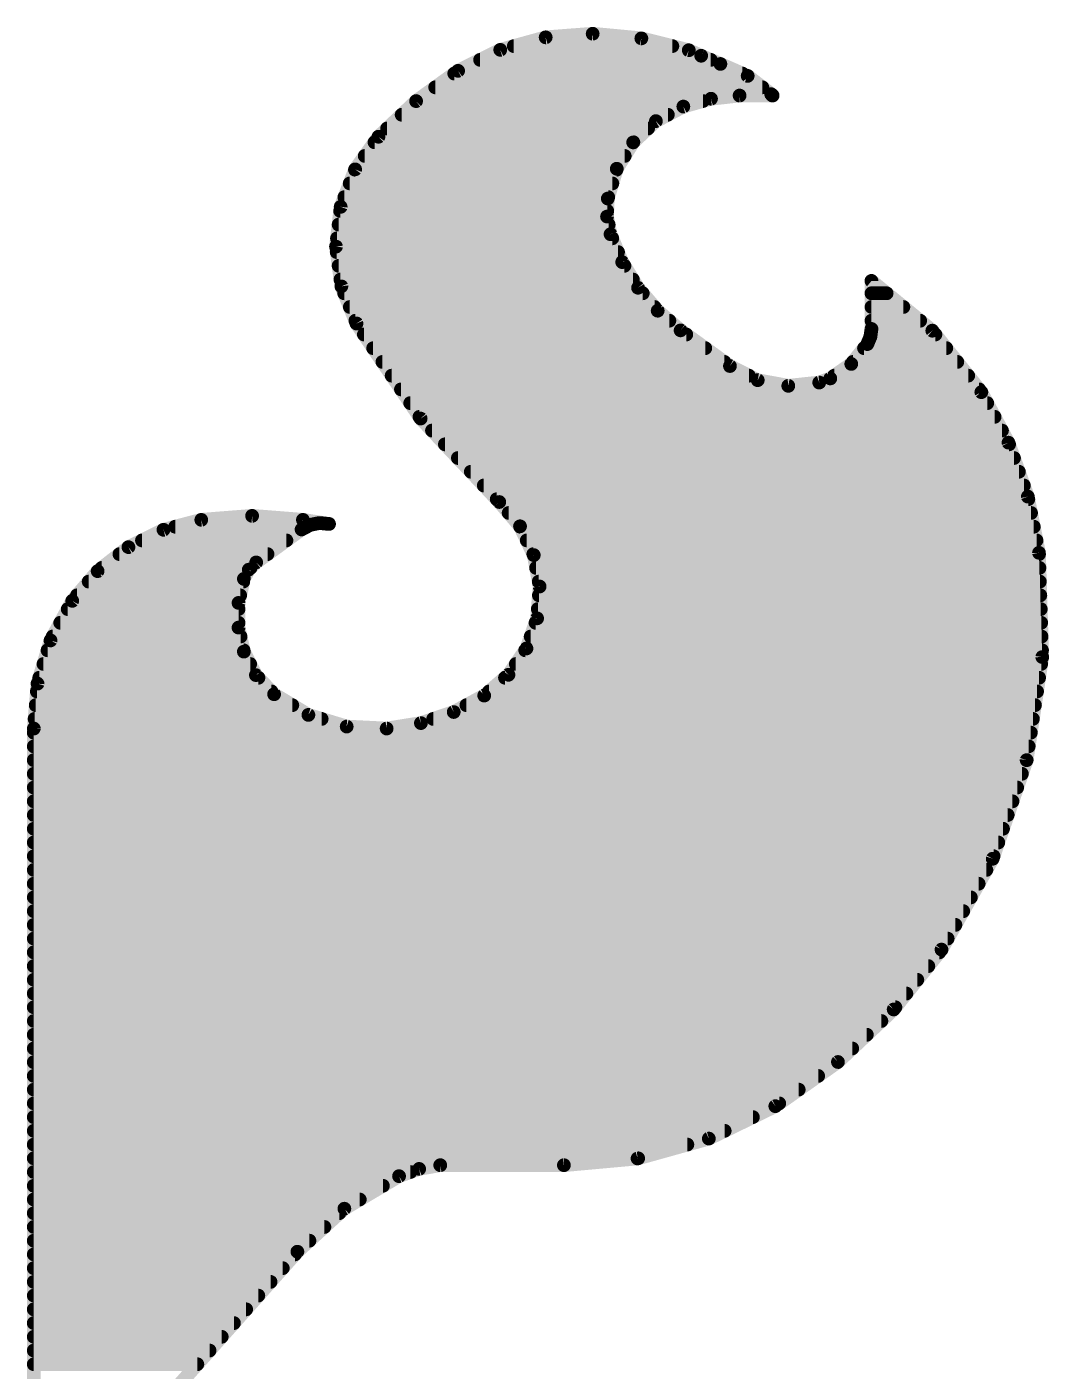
# Model space of a CAD drawing. Extents: x -20 to 87, y -15 to 38.
# Drawn here: x 14.717 to 16.607, y 5.042 to 7.529 of the extents above; entities that cross this region are included whole.
import ezdxf

# ---------------------------------------------------------------- set-up
doc = ezdxf.new("R2010")
doc.units = 0
doc.layers.add('21', color=41, linetype='CONTINUOUS')

msp = doc.modelspace()

# ---------------------------------------------------------------- linework, layer by layer
at = {"layer": '21', "const_width": 0.0254}
for points in [[(15.6763, 7.5093), (15.5923, 7.4861)], [(15.7632, 7.5159), (15.6763, 7.5093)], [(15.8533, 7.5074), (15.7632, 7.5159)], [(15.941, 7.4854), (15.8533, 7.5074)], [(15.5923, 7.4861), (15.5143, 7.4473)], [(15.6173, 7.493), (15.9106, 7.493)], [(15.9639, 7.4752), (15.941, 7.4854)], [(15.9995, 7.46), (15.9639, 7.4752)], [(15.5143, 7.4473), (15.4366, 7.3913)], [(15.5551, 7.4676), (15.9817, 7.4676)], [(16.0499, 7.4379), (15.9995, 7.46)], [(15.5072, 7.4422), (16.0401, 7.4422)], [(16.0934, 7.4041), (16.0499, 7.4379)], [(15.472, 7.4168), (16.0771, 7.4168)], [(15.9821, 7.3957), (16.035, 7.4016)], [(16.035, 7.4016), (16.096, 7.4016)], [(16.0959, 7.4016), (16.0934, 7.4041)], [(16.096, 7.4016), (16.0959, 7.4016)], [(15.4366, 7.3913), (15.367, 7.3254)], [(15.4368, 7.3914), (15.967, 7.3914)], [(15.8801, 7.3542), (15.9309, 7.3812)], [(15.9309, 7.3812), (15.9821, 7.3957)], [(15.4099, 7.366), (15.9023, 7.366)], [(15.8381, 7.315), (15.8801, 7.3542)], [(15.367, 7.3254), (15.3239, 7.265)], [(15.3831, 7.3406), (15.8656, 7.3406)], [(15.3597, 7.3152), (15.8384, 7.3152)], [(15.8078, 7.2661), (15.8381, 7.315)], [(15.3416, 7.2898), (15.8225, 7.2898)], [(15.3239, 7.265), (15.2971, 7.1958)], [(15.3236, 7.2644), (15.8073, 7.2644)], [(15.7912, 7.2111), (15.8078, 7.2661)], [(15.3138, 7.239), (15.7996, 7.239)], [(15.304, 7.2136), (15.792, 7.2136)], [(15.7898, 7.1777), (15.7912, 7.2111)], [(15.2971, 7.1958), (15.2885, 7.1221)], [(15.2962, 7.1882), (15.7902, 7.1882)], [(15.7963, 7.145), (15.7898, 7.1777)], [(15.2933, 7.1628), (15.7928, 7.1628)], [(15.2903, 7.1374), (15.7995, 7.1374)], [(15.8178, 7.0935), (15.7963, 7.145)], [(15.2885, 7.1221), (15.2984, 7.0486)], [(15.2898, 7.112), (15.8101, 7.112)], [(15.2933, 7.0866), (15.822, 7.0866)], [(15.8471, 7.046), (15.8178, 7.0935)], [(15.2967, 7.0612), (15.8377, 7.0612)], [(16.3915, 6.9666), (16.2789, 7.0587)], [(16.2789, 7.0587), (16.2789, 6.9698)], [(15.2984, 7.0486), (15.3264, 6.9799)], [(15.3037, 7.0358), (15.8558, 7.0358)], [(15.8834, 7.0036), (15.8471, 7.046)], [(16.2789, 7.0358), (16.3069, 7.0358)], [(15.314, 7.0104), (15.8776, 7.0104)], [(15.9258, 6.9672), (15.8834, 7.0036)], [(16.2789, 7.0104), (16.3379, 7.0104)], [(15.3243, 6.985), (15.9051, 6.985)], [(15.3264, 6.9799), (15.445, 6.8041)], [(16.2789, 6.985), (16.369, 6.985)], [(15.3401, 6.9596), (15.9363, 6.9596)], [(16.0172, 6.9012), (15.9258, 6.9672)], [(16.2769, 6.9553), (16.2712, 6.9418)], [(16.2789, 6.9698), (16.2769, 6.9553)], [(16.2775, 6.9596), (16.3971, 6.9596)], [(16.4821, 6.8529), (16.3915, 6.9666)], [(15.3572, 6.9342), (15.9715, 6.9342)], [(16.2712, 6.9418), (16.2415, 6.9051)], [(16.2651, 6.9342), (16.4173, 6.9342)], [(15.3744, 6.9088), (16.0067, 6.9088)], [(16.0685, 6.875), (16.0172, 6.9012)], [(16.2415, 6.9051), (16.2027, 6.8783)], [(16.2445, 6.9088), (16.4376, 6.9088)], [(15.3915, 6.8834), (16.0521, 6.8834)], [(16.2027, 6.8783), (16.1823, 6.8707)], [(16.2101, 6.8834), (16.4578, 6.8834)], [(15.4086, 6.858), (16.478, 6.858)], [(16.1251, 6.8646), (16.0685, 6.875)], [(16.1823, 6.8707), (16.1251, 6.8646)], [(16.5322, 6.7595), (16.4821, 6.8529)], [(15.4258, 6.8326), (16.493, 6.8326)], [(15.4429, 6.8072), (16.5066, 6.8072)], [(15.445, 6.8041), (15.5905, 6.6497)], [(15.466, 6.7818), (16.5203, 6.7818)], [(15.4899, 6.7564), (16.5334, 6.7564)], [(16.568, 6.6597), (16.5322, 6.7595)], [(15.5139, 6.731), (16.5425, 6.731)], [(15.5378, 6.7056), (16.5516, 6.7056)], [(15.5618, 6.6802), (16.5607, 6.6802)], [(15.5857, 6.6548), (16.569, 6.6548)], [(16.5887, 6.5557), (16.568, 6.6597)], [(15.5905, 6.6497), (15.6288, 6.6048)], [(15.6078, 6.6294), (16.5741, 6.6294)], [(15.0393, 6.6167), (14.9694, 6.5983)], [(14.9911, 6.604), (15.2343, 6.604)], [(15.1333, 6.6241), (15.0393, 6.6167)], [(15.2273, 6.6167), (15.1333, 6.6241)], [(15.2248, 6.5989), (15.2405, 6.6073)], [(15.2756, 6.6091), (15.2273, 6.6167)], [(15.2405, 6.6073), (15.2579, 6.6108)], [(15.2579, 6.6108), (15.2756, 6.6091)], [(15.6288, 6.6048), (15.6543, 6.5514)], [(15.6292, 6.604), (16.5791, 6.604)], [(14.9694, 6.5983), (14.9046, 6.5662)], [(14.9296, 6.5786), (15.1968, 6.5786)], [(15.1409, 6.538), (15.2248, 6.5989)], [(15.6413, 6.5786), (16.5842, 6.5786)], [(14.9046, 6.5662), (14.8476, 6.5218)], [(14.8879, 6.5532), (15.1618, 6.5532)], [(15.6534, 6.5532), (16.5888, 6.5532)], [(16.5947, 6.3629), (16.5887, 6.5557)], [(14.8553, 6.5278), (15.1304, 6.5278)], [(15.1271, 6.5246), (15.1409, 6.538)], [(15.6543, 6.5514), (15.665, 6.4934)], [(15.6586, 6.5278), (16.5896, 6.5278)], [(14.8476, 6.5218), (14.8006, 6.4668)], [(14.831, 6.5024), (15.117, 6.5024)], [(15.1082, 6.463), (15.1181, 6.5075)], [(15.1181, 6.5075), (15.1271, 6.5246)], [(15.6634, 6.5024), (16.5904, 6.5024)], [(15.665, 6.4934), (15.6604, 6.4345)], [(14.8006, 6.4668), (14.7605, 6.3936)], [(14.8093, 6.477), (15.1113, 6.477)], [(15.1082, 6.4174), (15.1082, 6.463)], [(15.6638, 6.477), (16.5912, 6.477)], [(14.7923, 6.4516), (15.1082, 6.4516)], [(15.6604, 6.4345), (15.6408, 6.3788)], [(15.6618, 6.4516), (16.592, 6.4516)], [(14.7784, 6.4262), (15.1082, 6.4262)], [(15.1181, 6.3729), (15.1082, 6.4174)], [(15.6575, 6.4262), (16.5928, 6.4262)], [(14.7605, 6.3936), (14.7365, 6.3137)], [(14.7644, 6.4008), (15.1119, 6.4008)], [(15.6408, 6.3788), (15.6074, 6.3301)], [(15.6486, 6.4008), (16.5935, 6.4008)], [(14.755, 6.3754), (15.1175, 6.3754)], [(15.1403, 6.3295), (15.1181, 6.3729)], [(15.6385, 6.3754), (16.5943, 6.3754)], [(16.5659, 6.1722), (16.5947, 6.3629)], [(14.7474, 6.35), (15.1298, 6.35)], [(15.174, 6.2941), (15.1403, 6.3295)], [(15.6074, 6.3301), (15.5626, 6.2916)], [(15.6211, 6.35), (16.5928, 6.35)], [(14.7365, 6.3137), (14.7295, 6.2306)], [(14.7397, 6.3246), (15.145, 6.3246)], [(15.6011, 6.3246), (16.5889, 6.3246)], [(14.7352, 6.2992), (15.1691, 6.2992)], [(15.2374, 6.2559), (15.174, 6.2941)], [(15.5626, 6.2916), (15.5062, 6.2612)], [(15.5715, 6.2992), (16.5851, 6.2992)], [(14.7331, 6.2738), (15.2077, 6.2738)], [(15.3082, 6.2343), (15.2374, 6.2559)], [(15.5062, 6.2612), (15.4455, 6.2407)], [(15.5296, 6.2738), (16.5813, 6.2738)], [(14.7295, 6.2306), (14.7295, 4.7142)], [(14.731, 6.2484), (15.2619, 6.2484)], [(15.3822, 6.2306), (15.3082, 6.2343)], [(15.4455, 6.2407), (15.3822, 6.2306)], [(15.4683, 6.2484), (16.5774, 6.2484)], [(14.7295, 6.223), (16.5736, 6.223)], [(14.7295, 6.1976), (16.5697, 6.1976)], [(14.7295, 6.1722), (16.5659, 6.1722)], [(16.5031, 5.9898), (16.5659, 6.1722)], [(14.7295, 6.1468), (16.5571, 6.1468)], [(14.7295, 6.1214), (16.5484, 6.1214)], [(14.7295, 6.096), (16.5397, 6.096)], [(14.7295, 6.0706), (16.5309, 6.0706)], [(14.7295, 6.0452), (16.5222, 6.0452)], [(14.7295, 6.0198), (16.5134, 6.0198)], [(14.7295, 5.9944), (16.5047, 5.9944)], [(16.4084, 5.8217), (16.5031, 5.9898)], [(14.7295, 5.969), (16.4914, 5.969)], [(14.7295, 5.9436), (16.4771, 5.9436)], [(14.7295, 5.9182), (16.4628, 5.9182)], [(14.7295, 5.8928), (16.4485, 5.8928)], [(14.7295, 5.8674), (16.4341, 5.8674)], [(14.7295, 5.842), (16.4198, 5.842)], [(14.7295, 5.8166), (16.4043, 5.8166)], [(16.32, 5.711), (16.4084, 5.8217)], [(14.7295, 5.7912), (16.384, 5.7912)], [(14.7295, 5.7658), (16.3637, 5.7658)], [(14.7295, 5.7404), (16.3434, 5.7404)], [(14.7295, 5.715), (16.3231, 5.715)], [(16.2168, 5.6138), (16.32, 5.711)], [(14.7295, 5.6896), (16.2972, 5.6896)], [(14.7295, 5.6642), (16.2703, 5.6642)], [(14.7295, 5.6388), (16.2433, 5.6388)], [(14.7295, 5.6134), (16.2162, 5.6134)], [(16.1011, 5.5321), (16.2168, 5.6138)], [(14.7295, 5.588), (16.1803, 5.588)], [(14.7295, 5.5626), (16.1443, 5.5626)], [(14.7295, 5.5372), (16.1083, 5.5372)], [(14.7295, 5.5118), (16.0595, 5.5118)], [(15.9781, 5.4721), (16.1011, 5.5321)], [(14.7295, 5.4864), (16.0074, 5.4864)], [(14.7295, 5.461), (15.9383, 5.461)], [(15.8462, 5.4353), (15.9781, 5.4721)], [(14.7295, 5.4356), (15.8473, 5.4356)], [(15.7099, 5.4229), (15.8462, 5.4353)], [(14.7295, 5.4102), (15.4261, 5.4102)], [(15.4051, 5.4026), (15.4423, 5.4161)], [(15.4423, 5.4161), (15.4813, 5.4229)], [(15.4813, 5.4229), (15.7099, 5.4229)], [(14.7295, 5.3848), (15.3752, 5.3848)], [(15.3039, 5.3424), (15.4051, 5.4026)], [(14.7295, 5.3594), (15.3324, 5.3594)], [(14.7295, 5.334), (15.2947, 5.334)], [(15.2171, 5.2629), (15.3039, 5.3424)], [(14.7295, 5.3086), (15.267, 5.3086)], [(14.7295, 5.2832), (15.2393, 5.2832)], [(14.7295, 4.7142), (15.2171, 5.2629)], [(14.7295, 5.2578), (15.2126, 5.2578)], [(14.7295, 5.2324), (15.19, 5.2324)], [(14.7295, 5.207), (15.1674, 5.207)], [(14.7295, 5.1816), (15.1448, 5.1816)], [(14.7295, 5.1562), (15.1223, 5.1562)], [(14.7295, 5.1308), (15.0997, 5.1308)], [(14.7295, 5.1054), (15.0771, 5.1054)], [(14.7295, 5.08), (15.0546, 5.08)], [(14.7295, 5.0546), (15.032, 5.0546)]]:
    msp.add_lwpolyline(points, dxfattribs=at)
at = {"layer": '21', "const_width": 0.0127}
for points in [[(15.6758, 7.5156, 1), (15.6768, 7.5029)], [(15.678, 7.5032, 1), (15.6746, 7.5154)], [(15.7638, 7.5222, 1), (15.7626, 7.5096)], [(15.7637, 7.5096, 1), (15.7627, 7.5222)], [(15.8548, 7.5135, 1), (15.8517, 7.5012)], [(15.8526, 7.501, 1), (15.8539, 7.5137)], [(15.5906, 7.4922, 1), (15.594, 7.48)], [(15.5951, 7.4804, 1), (15.5895, 7.4918)], [(15.6173, 7.4994, 1), (15.6173, 7.4867)], [(15.9106, 7.4867, 1), (15.9106, 7.4994)], [(15.9436, 7.4912, 1), (15.9384, 7.4796)], [(15.9395, 7.4792, 1), (15.9425, 7.4916)], [(15.9664, 7.481, 1), (15.9614, 7.4694)], [(15.9613, 7.4694, 1), (15.9665, 7.481)], [(15.518, 7.4421, 1), (15.5106, 7.4525)], [(15.5551, 7.474, 1), (15.5551, 7.4612)], [(15.9817, 7.4612, 1), (15.9817, 7.474)], [(16.002, 7.4658, 1), (15.997, 7.4542)], [(15.997, 7.4542, 1), (16.002, 7.4658)], [(15.5072, 7.4486, 1), (15.5072, 7.4359)], [(15.5115, 7.453, 1), (15.5171, 7.4416)], [(16.0401, 7.4359, 1), (16.0401, 7.4486)], [(16.0538, 7.4429, 1), (16.046, 7.4329)], [(16.0474, 7.4321, 1), (16.0525, 7.4437)], [(15.472, 7.4232, 1), (15.472, 7.4104)], [(16.035, 7.408, 1), (16.035, 7.3952)], [(16.0357, 7.3953, 1), (16.0343, 7.4079)], [(16.0771, 7.4104, 1), (16.0771, 7.4232)], [(16.0979, 7.4086, 1), (16.0889, 7.3996)], [(16.0895, 7.3991, 1), (16.0973, 7.4091)], [(16.0959, 7.408, 1), (16.0959, 7.3952)], [(16.0914, 7.3971, 1), (16.1004, 7.4061)], [(16.096, 7.3952, 1), (16.096, 7.408)], [(16.096, 7.3952, 1), (16.096, 7.408)], [(15.4329, 7.3964, 1), (15.4403, 7.3861)], [(15.4368, 7.3978, 1), (15.4368, 7.385)], [(15.441, 7.3866, 1), (15.4322, 7.3959)], [(15.9292, 7.3873, 1), (15.9326, 7.3751)], [(15.9339, 7.3756, 1), (15.9279, 7.3868)], [(15.967, 7.385, 1), (15.967, 7.3978)], [(15.9814, 7.402, 1), (15.9828, 7.3894)], [(15.9838, 7.3896, 1), (15.9804, 7.4018)], [(15.4099, 7.3724, 1), (15.4099, 7.3597)], [(15.8772, 7.3598, 1), (15.8831, 7.3486)], [(15.8845, 7.3496, 1), (15.8758, 7.3589)], [(15.9023, 7.3597, 1), (15.9023, 7.3724)], [(15.3626, 7.33, 1), (15.3714, 7.3208)], [(15.3722, 7.3217, 1), (15.3618, 7.3291)], [(15.3831, 7.347, 1), (15.3831, 7.3342)], [(15.8656, 7.3342, 1), (15.8656, 7.347)], [(15.3597, 7.3216, 1), (15.3597, 7.3088)], [(15.8338, 7.3196, 1), (15.8425, 7.3103)], [(15.8435, 7.3116, 1), (15.8328, 7.3183)], [(15.8384, 7.3088, 1), (15.8384, 7.3216)], [(15.3416, 7.2962, 1), (15.3416, 7.2835)], [(15.8225, 7.2835, 1), (15.8225, 7.2962)], [(15.3236, 7.2708, 1), (15.3236, 7.258)], [(15.3187, 7.2687, 1), (15.329, 7.2613)], [(15.3298, 7.2627, 1), (15.3179, 7.2673)], [(15.8024, 7.2695, 1), (15.8132, 7.2628)], [(15.8139, 7.2643, 1), (15.8017, 7.268)], [(15.8073, 7.258, 1), (15.8073, 7.2708)], [(15.3138, 7.2454, 1), (15.3138, 7.2327)], [(15.7996, 7.2327, 1), (15.7996, 7.2454)], [(15.304, 7.22, 1), (15.304, 7.2073)], [(15.7851, 7.2129, 1), (15.7973, 7.2093)], [(15.7975, 7.2108, 1), (15.7849, 7.2114)], [(15.792, 7.2073, 1), (15.792, 7.22)], [(15.2962, 7.1946, 1), (15.2962, 7.1818)], [(15.2912, 7.1981, 1), (15.3031, 7.1935)], [(15.3034, 7.1951, 1), (15.2908, 7.1966)], [(15.796, 7.179, 1), (15.7836, 7.1765)], [(15.7902, 7.1818, 1), (15.7902, 7.1946)], [(15.2933, 7.1692, 1), (15.2933, 7.1565)], [(15.7834, 7.178, 1), (15.7961, 7.1775)], [(15.7928, 7.1565, 1), (15.7928, 7.1692)], [(15.2903, 7.1438, 1), (15.2903, 7.1311)], [(15.8022, 7.1474, 1), (15.7904, 7.1426)], [(15.7901, 7.1438, 1), (15.8025, 7.1462)], [(15.7995, 7.1311, 1), (15.7995, 7.1438)], [(15.2948, 7.123, 1), (15.2822, 7.1213)], [(15.2822, 7.1229, 1), (15.2948, 7.1214)], [(15.2898, 7.1184, 1), (15.2898, 7.1056)], [(15.8101, 7.1056, 1), (15.8101, 7.1184)], [(15.2933, 7.093, 1), (15.2933, 7.0803)], [(15.8232, 7.0968, 1), (15.8124, 7.0902)], [(15.8119, 7.091, 1), (15.8236, 7.0959)], [(15.822, 7.0803, 1), (15.822, 7.093)], [(15.2967, 7.0676, 1), (15.2967, 7.0549)], [(15.8377, 7.0549, 1), (15.8377, 7.0676)], [(16.2853, 7.0587, 1), (16.2725, 7.0587)], [(16.2829, 7.0636, 1), (16.2749, 7.0538)], [(15.3043, 7.051, 1), (15.2926, 7.0462)], [(15.2921, 7.0478, 1), (15.3047, 7.0495)], [(15.3037, 7.0422, 1), (15.3037, 7.0294)], [(15.8519, 7.0501, 1), (15.8423, 7.0419)], [(15.8417, 7.0427, 1), (15.8525, 7.0493)], [(15.8558, 7.0294, 1), (15.8558, 7.0422)], [(16.2789, 7.0422, 1), (16.2789, 7.0294)], [(16.3069, 7.0294, 1), (16.3069, 7.0422)], [(15.314, 7.0168, 1), (15.314, 7.0041)], [(15.8876, 7.0084, 1), (15.8793, 6.9988)], [(15.8776, 7.0041, 1), (15.8776, 7.0168)], [(15.8786, 6.9995, 1), (15.8883, 7.0077)], [(16.2789, 7.0168, 1), (16.2789, 7.0041)], [(16.3379, 7.0041, 1), (16.3379, 7.0168)], [(15.3243, 6.9914, 1), (15.3243, 6.9787)], [(15.3317, 6.9835, 1), (15.3211, 6.9763)], [(15.3205, 6.9775, 1), (15.3323, 6.9823)], [(15.9051, 6.9787, 1), (15.9051, 6.9914)], [(16.2789, 6.9914, 1), (16.2789, 6.9787)], [(16.369, 6.9787, 1), (16.369, 6.9914)], [(15.3401, 6.966, 1), (15.3401, 6.9532)], [(15.9295, 6.9723, 1), (15.9221, 6.9621)], [(15.9217, 6.9624, 1), (15.9299, 6.972)], [(15.9363, 6.9532, 1), (15.9363, 6.966)], [(16.2775, 6.966, 1), (16.2775, 6.9532)], [(16.2828, 6.9528, 1), (16.2711, 6.9578)], [(16.2725, 6.9698, 1), (16.2853, 6.9698)], [(16.2852, 6.9689, 1), (16.2726, 6.9707)], [(16.3964, 6.9706, 1), (16.3865, 6.9627)], [(16.3874, 6.9617, 1), (16.3955, 6.9715)], [(16.3971, 6.9532, 1), (16.3971, 6.966)], [(15.3572, 6.9406, 1), (15.3572, 6.9279)], [(15.9715, 6.9279, 1), (15.9715, 6.9406)], [(16.2651, 6.9406, 1), (16.2651, 6.9279)], [(16.2654, 6.9443, 1), (16.277, 6.9393)], [(16.2761, 6.9378, 1), (16.2663, 6.9458)], [(16.2706, 6.9561, 1), (16.2832, 6.9544)], [(16.4173, 6.9279, 1), (16.4173, 6.9406)], [(15.3744, 6.9152, 1), (15.3744, 6.9024)], [(16.0067, 6.9024, 1), (16.0067, 6.9152)], [(16.0201, 6.9069, 1), (16.0143, 6.8955)], [(16.2366, 6.9091, 1), (16.2465, 6.9011)], [(16.2451, 6.8999, 1), (16.2379, 6.9103)], [(16.2445, 6.9152, 1), (16.2445, 6.9024)], [(16.4376, 6.9024, 1), (16.4376, 6.9152)], [(15.3915, 6.8898, 1), (15.3915, 6.877)], [(16.0135, 6.8961, 1), (16.0209, 6.9063)], [(16.0521, 6.877, 1), (16.0521, 6.8898)], [(16.1991, 6.8835, 1), (16.2063, 6.8731)], [(16.2049, 6.8723, 1), (16.2005, 6.8843)], [(16.2101, 6.8898, 1), (16.2101, 6.877)], [(16.4578, 6.877, 1), (16.4578, 6.8898)], [(15.4086, 6.8644, 1), (15.4086, 6.8517)], [(16.0696, 6.8813, 1), (16.0673, 6.8688)], [(16.0656, 6.8694, 1), (16.0714, 6.8807)], [(16.1244, 6.8709, 1), (16.1257, 6.8582)], [(16.1239, 6.8583, 1), (16.1262, 6.8708)], [(16.1801, 6.8767, 1), (16.1845, 6.8647)], [(16.183, 6.8644, 1), (16.1816, 6.877)], [(16.4877, 6.8559, 1), (16.4765, 6.8499)], [(16.4771, 6.8489, 1), (16.4871, 6.8569)], [(16.478, 6.8517, 1), (16.478, 6.8644)], [(15.4258, 6.839, 1), (15.4258, 6.8262)], [(16.493, 6.8262, 1), (16.493, 6.839)], [(15.4429, 6.8136, 1), (15.4429, 6.8008)], [(15.4496, 6.8084, 1), (15.4404, 6.7997)], [(15.4398, 6.8005, 1), (15.4503, 6.8076)], [(16.5066, 6.8008, 1), (16.5066, 6.8136)], [(15.466, 6.7882, 1), (15.466, 6.7755)], [(16.5203, 6.7755, 1), (16.5203, 6.7882)], [(15.4899, 6.7628, 1), (15.4899, 6.75)], [(16.5382, 6.7616, 1), (16.5263, 6.7573)], [(16.5266, 6.7565, 1), (16.5378, 6.7625)], [(16.5334, 6.75, 1), (16.5334, 6.7628)], [(15.5139, 6.7374, 1), (15.5139, 6.7247)], [(16.5425, 6.7247, 1), (16.5425, 6.7374)], [(15.5378, 6.712, 1), (15.5378, 6.6993)], [(16.5516, 6.6993, 1), (16.5516, 6.712)], [(15.5618, 6.6866, 1), (15.5618, 6.6738)], [(16.5607, 6.6738, 1), (16.5607, 6.6866)], [(15.5857, 6.6612, 1), (15.5857, 6.6485)], [(16.5743, 6.6609, 1), (16.5618, 6.6584)], [(16.5621, 6.6575, 1), (16.574, 6.6618)], [(16.569, 6.6485, 1), (16.569, 6.6612)], [(15.5953, 6.6538, 1), (15.5857, 6.6456)], [(15.5859, 6.6453, 1), (15.5951, 6.6541)], [(15.6078, 6.6358, 1), (15.6078, 6.6231)], [(16.5741, 6.6231, 1), (16.5741, 6.6358)], [(14.9911, 6.6104, 1), (14.9911, 6.5976)], [(15.0388, 6.623, 1), (15.0398, 6.6104)], [(15.0409, 6.6106, 1), (15.0377, 6.6228)], [(15.1338, 6.6304, 1), (15.1328, 6.6177)], [(15.1338, 6.6177, 1), (15.1328, 6.6304)], [(15.2283, 6.623, 1), (15.2263, 6.6104)], [(15.2268, 6.6104, 1), (15.2278, 6.623)], [(15.2392, 6.6135, 1), (15.2417, 6.6011)], [(15.2343, 6.5976, 1), (15.2343, 6.6104)], [(15.2435, 6.6017, 1), (15.2375, 6.6129)], [(15.2585, 6.6171, 1), (15.2573, 6.6045)], [(15.2592, 6.6046, 1), (15.2566, 6.617)], [(15.2746, 6.6028, 1), (15.2766, 6.6154)], [(15.275, 6.6028, 1), (15.2762, 6.6154)], [(15.6346, 6.6075, 1), (15.6231, 6.602)], [(15.6292, 6.6104, 1), (15.6292, 6.5976)], [(15.624, 6.6006, 1), (15.6337, 6.6089)], [(16.5791, 6.5976, 1), (16.5791, 6.6104)], [(14.9296, 6.585, 1), (14.9296, 6.5723)], [(14.9678, 6.6044, 1), (14.971, 6.5921)], [(14.9722, 6.5926, 1), (14.9666, 6.604)], [(15.1968, 6.5723, 1), (15.1968, 6.585)], [(15.2218, 6.6045, 1), (15.2278, 6.5933)], [(15.2285, 6.5938, 1), (15.2211, 6.604)], [(15.6413, 6.585, 1), (15.6413, 6.5723)], [(16.5842, 6.5723, 1), (16.5842, 6.585)], [(14.8879, 6.5596, 1), (14.8879, 6.5469)], [(14.9018, 6.5719, 1), (14.9074, 6.5605)], [(14.9085, 6.5612, 1), (14.9007, 6.5712)], [(15.1618, 6.5469, 1), (15.1618, 6.5596)], [(15.6534, 6.5596, 1), (15.6534, 6.5469)], [(16.595, 6.5559, 1), (16.5824, 6.5555)], [(16.5888, 6.5469, 1), (16.5888, 6.5596)], [(14.8553, 6.5342, 1), (14.8553, 6.5214)], [(15.1304, 6.5214, 1), (15.1304, 6.5342)], [(15.1372, 6.5431, 1), (15.1446, 6.5329)], [(15.1453, 6.5335, 1), (15.1365, 6.5425)], [(15.6605, 6.5526, 1), (15.648, 6.5503)], [(15.6485, 6.5487, 1), (15.66, 6.5542)], [(15.6586, 6.5342, 1), (15.6586, 6.5214)], [(16.5825, 6.5545, 1), (16.5949, 6.5569)], [(16.5896, 6.5214, 1), (16.5896, 6.5342)], [(14.831, 6.5088, 1), (14.831, 6.4961)], [(14.8437, 6.5268, 1), (14.8515, 6.5168)], [(14.8524, 6.5177, 1), (14.8427, 6.5259)], [(15.1125, 6.5105, 1), (15.1237, 6.5045)], [(15.1243, 6.5061, 1), (15.1119, 6.5089)], [(15.117, 6.4961, 1), (15.117, 6.5088)], [(15.1227, 6.5291, 1), (15.1315, 6.52)], [(15.1327, 6.5216, 1), (15.1215, 6.5275)], [(15.6634, 6.5088, 1), (15.6634, 6.4961)], [(16.5904, 6.4961, 1), (16.5904, 6.5088)], [(15.6714, 6.4929, 1), (15.6587, 6.4939)], [(15.6588, 6.4922, 1), (15.6713, 6.4945)], [(14.7958, 6.4709, 1), (14.8054, 6.4627)], [(14.8062, 6.4637, 1), (14.795, 6.4699)], [(14.8093, 6.4834, 1), (14.8093, 6.4707)], [(15.1145, 6.463, 1), (15.1018, 6.463)], [(15.102, 6.4644, 1), (15.1144, 6.4616)], [(15.1113, 6.4707, 1), (15.1113, 6.4834)], [(15.6638, 6.4834, 1), (15.6638, 6.4707)], [(16.5912, 6.4707, 1), (16.5912, 6.4834)], [(14.7923, 6.458, 1), (14.7923, 6.4452)], [(15.1082, 6.4452, 1), (15.1082, 6.458)], [(15.6541, 6.435, 1), (15.6668, 6.434)], [(15.6664, 6.4324, 1), (15.6545, 6.4366)], [(15.6618, 6.458, 1), (15.6618, 6.4452)], [(16.592, 6.4452, 1), (16.592, 6.458)], [(14.7784, 6.4326, 1), (14.7784, 6.4199)], [(15.1144, 6.4188, 1), (15.102, 6.416)], [(15.1018, 6.4174, 1), (15.1145, 6.4174)], [(15.1082, 6.4199, 1), (15.1082, 6.4326)], [(15.6575, 6.4326, 1), (15.6575, 6.4199)], [(16.5928, 6.4199, 1), (16.5928, 6.4326)], [(14.7549, 6.3967, 1), (14.7661, 6.3906)], [(14.7666, 6.3918, 1), (14.7544, 6.3955)], [(14.7644, 6.4072, 1), (14.7644, 6.3944)], [(15.1119, 6.3944, 1), (15.1119, 6.4072)], [(15.646, 6.3752, 1), (15.6356, 6.3824)], [(15.6486, 6.4072, 1), (15.6486, 6.3944)], [(16.5935, 6.3944, 1), (16.5935, 6.4072)], [(14.755, 6.3818, 1), (14.755, 6.369)], [(15.1238, 6.3758, 1), (15.1124, 6.37)], [(15.1119, 6.3715, 1), (15.1243, 6.3743)], [(15.1175, 6.369, 1), (15.1175, 6.3818)], [(15.6385, 6.3818, 1), (15.6385, 6.369)], [(15.6348, 6.3809, 1), (15.6468, 6.3767)], [(16.5884, 6.3627, 1), (16.6011, 6.3631)], [(16.601, 6.3619, 1), (16.5885, 6.3638)], [(16.5943, 6.369, 1), (16.5943, 6.3818)], [(14.7474, 6.3564, 1), (14.7474, 6.3437)], [(15.1298, 6.3437, 1), (15.1298, 6.3564)], [(15.1449, 6.3338, 1), (15.1357, 6.3251)], [(15.6116, 6.3252, 1), (15.6033, 6.3349)], [(15.6211, 6.3564, 1), (15.6211, 6.3437)], [(16.5928, 6.3437, 1), (16.5928, 6.3564)], [(14.7428, 6.3132, 1), (14.7301, 6.3143)], [(14.7304, 6.3156, 1), (14.7425, 6.3119)], [(14.7397, 6.331, 1), (14.7397, 6.3182)], [(15.1347, 6.3266, 1), (15.146, 6.3323)], [(15.145, 6.3182, 1), (15.145, 6.331)], [(15.6011, 6.331, 1), (15.6011, 6.3182)], [(15.6022, 6.3336, 1), (15.6127, 6.3265)], [(16.5889, 6.3182, 1), (16.5889, 6.331)], [(14.7352, 6.3056, 1), (14.7352, 6.2928)], [(15.1773, 6.2995, 1), (15.1707, 6.2887)], [(15.1691, 6.2928, 1), (15.1691, 6.3056)], [(15.1694, 6.2897, 1), (15.1786, 6.2985)], [(15.5585, 6.2964, 1), (15.5667, 6.2868)], [(15.5656, 6.286, 1), (15.5596, 6.2972)], [(15.5715, 6.3056, 1), (15.5715, 6.2928)], [(16.5851, 6.2928, 1), (16.5851, 6.3056)], [(14.7331, 6.2802, 1), (14.7331, 6.2675)], [(15.2077, 6.2675, 1), (15.2077, 6.2802)], [(15.2393, 6.262, 1), (15.2356, 6.2498)], [(15.2341, 6.2504, 1), (15.2407, 6.2613)], [(15.5032, 6.2668, 1), (15.5092, 6.2556)], [(15.5082, 6.2552, 1), (15.5042, 6.2672)], [(15.5296, 6.2802, 1), (15.5296, 6.2675)], [(16.5813, 6.2675, 1), (16.5813, 6.2802)], [(14.7359, 6.2306, 1), (14.7232, 6.2306)], [(14.731, 6.2548, 1), (14.731, 6.242)], [(15.2619, 6.242, 1), (15.2619, 6.2548)], [(15.3086, 6.2406, 1), (15.3079, 6.2279)], [(15.3064, 6.2282, 1), (15.3101, 6.2403)], [(15.3812, 6.2369, 1), (15.3832, 6.2243)], [(15.3819, 6.2243, 1), (15.3825, 6.2369)], [(15.4435, 6.2467, 1), (15.4475, 6.2347)], [(15.4465, 6.2344, 1), (15.4445, 6.2469)], [(15.4683, 6.2548, 1), (15.4683, 6.242)], [(16.5774, 6.242, 1), (16.5774, 6.2548)], [(14.7295, 6.2294, 1), (14.7295, 6.2166)], [(14.7232, 6.2311, 1), (14.7358, 6.2301)], [(16.5736, 6.2166, 1), (16.5736, 6.2294)], [(14.7295, 6.204, 1), (14.7295, 6.1913)], [(16.5697, 6.1913, 1), (16.5697, 6.204)], [(14.7295, 6.1786, 1), (14.7295, 6.1658)], [(16.5596, 6.1731, 1), (16.5722, 6.1712)], [(16.5719, 6.1701, 1), (16.5599, 6.1742)], [(16.5659, 6.1658, 1), (16.5659, 6.1786)], [(14.7295, 6.1532, 1), (14.7295, 6.1405)], [(16.5571, 6.1405, 1), (16.5571, 6.1532)], [(14.7295, 6.1278, 1), (14.7295, 6.1151)], [(16.5484, 6.1151, 1), (16.5484, 6.1278)], [(14.7295, 6.1024, 1), (14.7295, 6.0896)], [(16.5397, 6.0896, 1), (16.5397, 6.1024)], [(14.7295, 6.077, 1), (14.7295, 6.0643)], [(16.5309, 6.0643, 1), (16.5309, 6.077)], [(14.7295, 6.0516, 1), (14.7295, 6.0389)], [(16.5222, 6.0389, 1), (16.5222, 6.0516)], [(14.7295, 6.0262, 1), (14.7295, 6.0134)], [(16.5134, 6.0134, 1), (16.5134, 6.0262)], [(14.7295, 6.0008, 1), (14.7295, 5.9881)], [(16.4971, 5.9918, 1), (16.5091, 5.9877)], [(16.5086, 5.9867, 1), (16.4975, 5.9929)], [(16.5047, 5.9881, 1), (16.5047, 6.0008)], [(14.7295, 5.9754, 1), (14.7295, 5.9627)], [(16.4914, 5.9627, 1), (16.4914, 5.9754)], [(14.7295, 5.95, 1), (14.7295, 5.9372)], [(16.4771, 5.9372, 1), (16.4771, 5.95)], [(14.7295, 5.9246, 1), (14.7295, 5.9119)], [(16.4628, 5.9119, 1), (16.4628, 5.9246)], [(14.7295, 5.8992, 1), (14.7295, 5.8864)], [(16.4485, 5.8864, 1), (16.4485, 5.8992)], [(14.7295, 5.8738, 1), (14.7295, 5.861)], [(16.4341, 5.861, 1), (16.4341, 5.8738)], [(14.7295, 5.8484, 1), (14.7295, 5.8357)], [(16.4198, 5.8357, 1), (16.4198, 5.8484)], [(14.7295, 5.823, 1), (14.7295, 5.8102)], [(16.4029, 5.8248, 1), (16.4139, 5.8186)], [(16.4134, 5.8177, 1), (16.4034, 5.8257)], [(16.4043, 5.8102, 1), (16.4043, 5.823)], [(14.7295, 5.7976, 1), (14.7295, 5.7848)], [(16.384, 5.7848, 1), (16.384, 5.7976)], [(14.7295, 5.7722, 1), (14.7295, 5.7595)], [(16.3637, 5.7595, 1), (16.3637, 5.7722)], [(14.7295, 5.7468, 1), (14.7295, 5.734)], [(16.3434, 5.734, 1), (16.3434, 5.7468)], [(14.7295, 5.7214, 1), (14.7295, 5.7086)], [(16.315, 5.715, 1), (16.3249, 5.707)], [(16.3243, 5.7064, 1), (16.3156, 5.7156)], [(16.3231, 5.7086, 1), (16.3231, 5.7214)], [(14.7295, 5.696, 1), (14.7295, 5.6833)], [(16.2972, 5.6833, 1), (16.2972, 5.696)], [(14.7295, 5.6706, 1), (14.7295, 5.6578)], [(16.2703, 5.6578, 1), (16.2703, 5.6706)], [(14.7295, 5.6452, 1), (14.7295, 5.6325)], [(16.2433, 5.6325, 1), (16.2433, 5.6452)], [(14.7295, 5.6198, 1), (14.7295, 5.6071)], [(16.2125, 5.6185, 1), (16.2212, 5.6092)], [(16.2205, 5.6086, 1), (16.2132, 5.619)], [(16.2162, 5.6071, 1), (16.2162, 5.6198)], [(14.7295, 5.5944, 1), (14.7295, 5.5816)], [(16.1803, 5.5816, 1), (16.1803, 5.5944)], [(14.7295, 5.569, 1), (14.7295, 5.5563)], [(16.1443, 5.5563, 1), (16.1443, 5.569)], [(14.7295, 5.5436, 1), (14.7295, 5.5309)], [(16.1083, 5.5309, 1), (16.1083, 5.5436)], [(14.7295, 5.5182, 1), (14.7295, 5.5054)], [(16.0595, 5.5054, 1), (16.0595, 5.5182)], [(16.0974, 5.5373, 1), (16.1048, 5.5269)], [(16.1039, 5.5264, 1), (16.0983, 5.5378)], [(14.7295, 5.4928, 1), (14.7295, 5.4801)], [(16.0074, 5.4801, 1), (16.0074, 5.4928)], [(14.7295, 5.4674, 1), (14.7295, 5.4546)], [(15.9383, 5.4546, 1), (15.9383, 5.4674)], [(15.9753, 5.4778, 1), (15.9808, 5.4664)], [(15.9798, 5.466, 1), (15.9764, 5.4782)], [(14.7295, 5.442, 1), (14.7295, 5.4292)], [(15.8445, 5.4414, 1), (15.8479, 5.4292)], [(15.8468, 5.429, 1), (15.8456, 5.4416)], [(15.8473, 5.4292, 1), (15.8473, 5.442)], [(14.7295, 5.4166, 1), (14.7295, 5.4039)], [(15.4261, 5.4039, 1), (15.4261, 5.4166)], [(15.4412, 5.4223, 1), (15.4434, 5.4098)], [(15.4445, 5.4101, 1), (15.4402, 5.422)], [(15.4813, 5.4293, 1), (15.4813, 5.4165)], [(15.4824, 5.4166, 1), (15.4802, 5.4292)], [(15.7093, 5.4292, 1), (15.7105, 5.4166)], [(15.7099, 5.4165, 1), (15.7099, 5.4293)], [(14.7295, 5.3912, 1), (14.7295, 5.3784)], [(15.3752, 5.3784, 1), (15.3752, 5.3912)], [(15.4029, 5.4086, 1), (15.4073, 5.3966)], [(15.4083, 5.3971, 1), (15.4019, 5.4081)], [(14.7295, 5.3658, 1), (14.7295, 5.353)], [(15.3324, 5.353, 1), (15.3324, 5.3658)], [(14.7295, 5.3404, 1), (14.7295, 5.3277)], [(15.2947, 5.3277, 1), (15.2947, 5.3404)], [(15.3007, 5.3479, 1), (15.3072, 5.337)], [(15.3082, 5.3377, 1), (15.2996, 5.3471)], [(14.7295, 5.315, 1), (14.7295, 5.3022)], [(15.267, 5.3022, 1), (15.267, 5.315)], [(14.7295, 5.2896, 1), (14.7295, 5.2768)], [(15.2128, 5.2676, 1), (15.2214, 5.2582)], [(15.2218, 5.2587, 1), (15.2124, 5.2671)], [(15.2393, 5.2768, 1), (15.2393, 5.2896)], [(14.7295, 5.2642, 1), (14.7295, 5.2515)], [(15.2126, 5.2515, 1), (15.2126, 5.2642)], [(14.7295, 5.2388, 1), (14.7295, 5.226)], [(15.19, 5.226, 1), (15.19, 5.2388)], [(14.7295, 5.2134, 1), (14.7295, 5.2006)], [(15.1674, 5.2006, 1), (15.1674, 5.2134)], [(14.7295, 5.188, 1), (14.7295, 5.1753)], [(15.1448, 5.1753, 1), (15.1448, 5.188)], [(14.7295, 5.1626, 1), (14.7295, 5.1498)], [(15.1223, 5.1498, 1), (15.1223, 5.1626)], [(14.7295, 5.1372, 1), (14.7295, 5.1244)], [(15.0997, 5.1244, 1), (15.0997, 5.1372)], [(14.7295, 5.1118, 1), (14.7295, 5.0991)], [(15.0771, 5.0991, 1), (15.0771, 5.1118)], [(14.7295, 5.0864, 1), (14.7295, 5.0736)], [(15.0546, 5.0736, 1), (15.0546, 5.0864)], [(14.7295, 5.061, 1), (14.7295, 5.0483)], [(15.032, 5.0483, 1), (15.032, 5.061)]]:
    msp.add_lwpolyline(points, format="xyb", dxfattribs=at)

doc.saveas('drawing.dxf')
